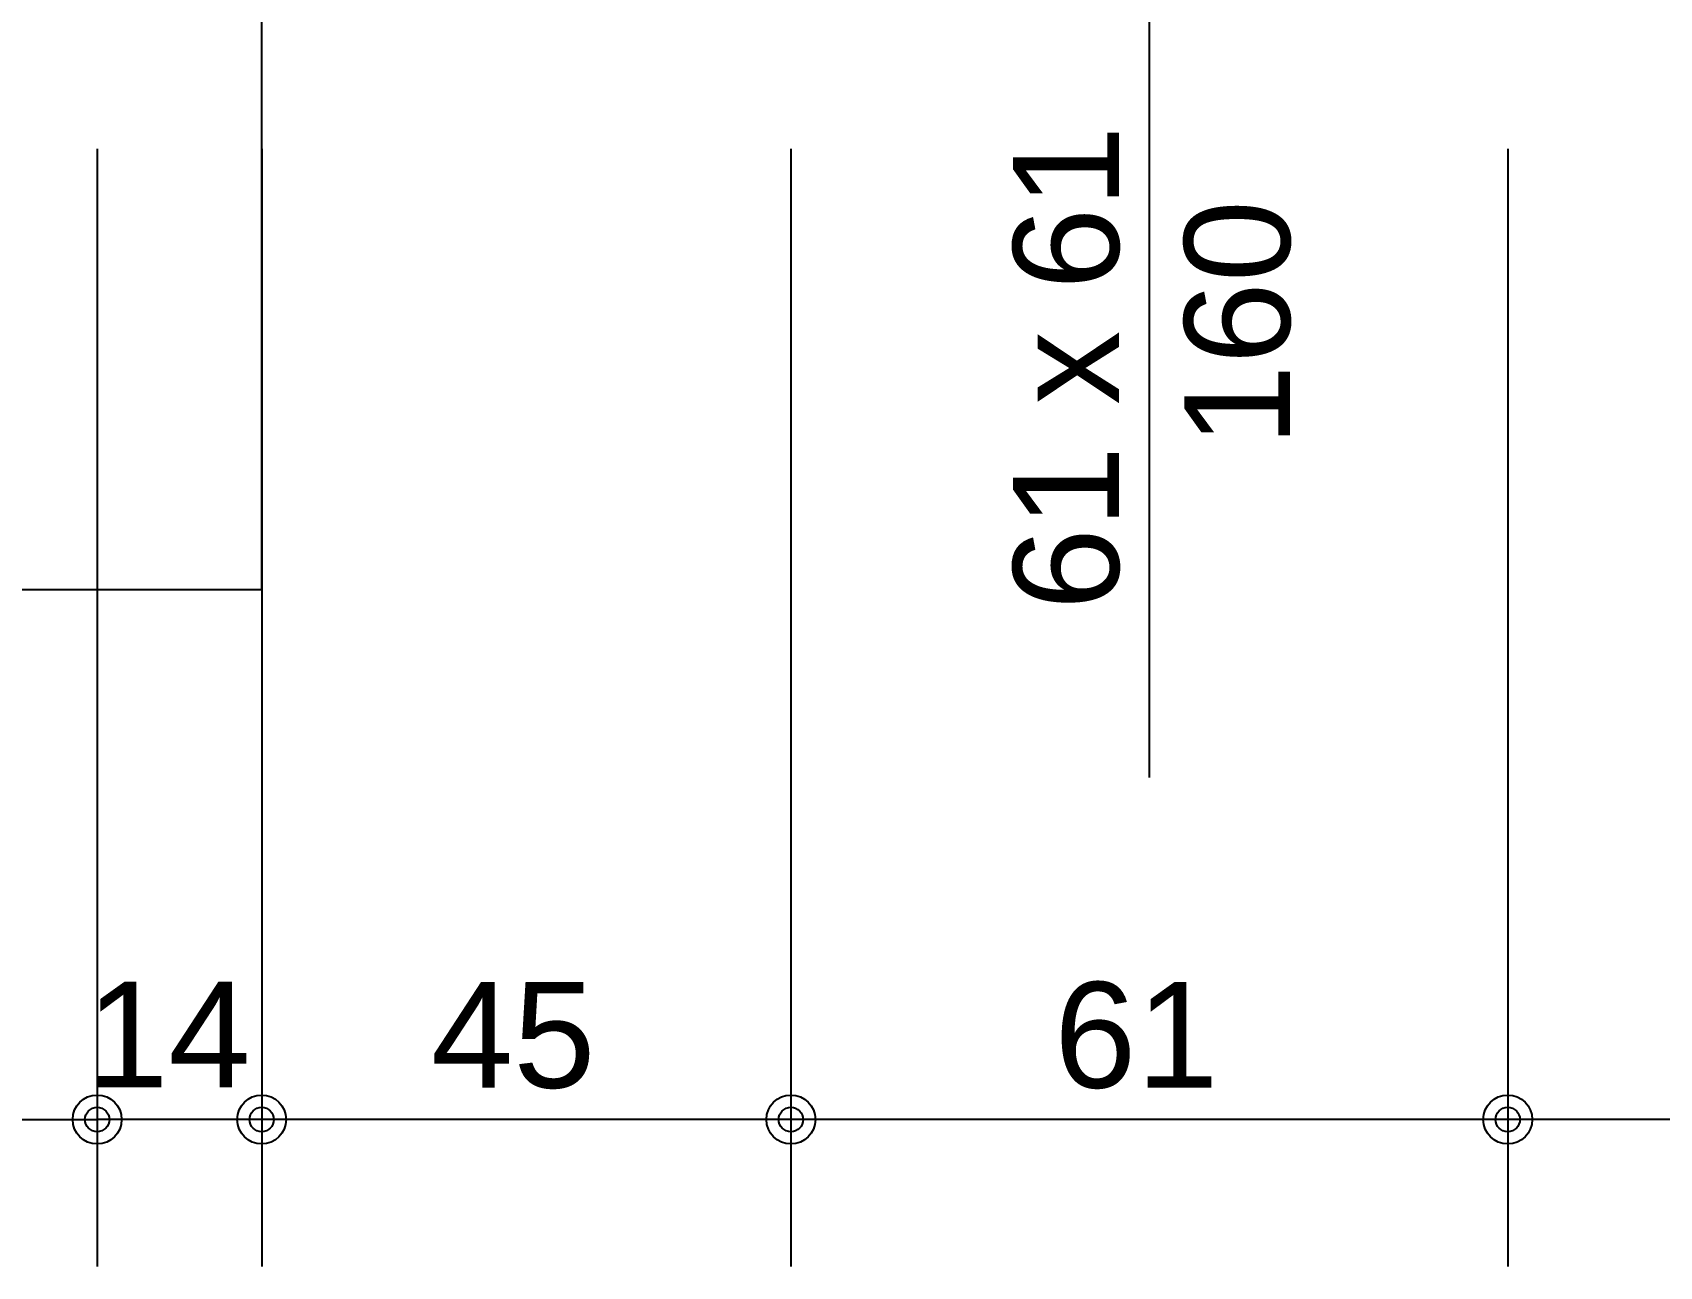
# Model space of a CAD drawing. Extents: x 0 to 119, y 0 to 84.
# Drawn here: x 33.228 to 35.997, y 36.288 to 38.388 of the extents above; entities that cross this region are included whole.
import ezdxf

# ---------------------------------------------------------------- set-up
doc = ezdxf.new("R2010")
doc.units = 0
doc.header["$MEASUREMENT"] = 0
doc.layers.add('3', color=7, linetype='CONTINUOUS')
doc.layers.add('35', color=255, linetype='CONTINUOUS')
doc.styles.add('TQS_ARIAL', font='arial.ttf')

msp = doc.modelspace()

# ---------------------------------------------------------------- linework, layer by layer
at = {"layer": '3', "color": 7, "linetype": 'Continuous'}
msp.add_line((35.128427, 38.56), (35.128427, 37.120365), dxfattribs=at)
msp.add_lwpolyline([(26.8378, 39.84), (26.8378, 37.44), (33.6178, 37.44), (33.6178, 38.44)], dxfattribs=at)
at = {"layer": '35', "color": 255, "linetype": 'Continuous'}
for p, q in [((33.3378, 38.19), (33.3378, 36.288276)), ((33.3378, 38.19), (33.3378, 36.288276)), ((33.6178, 38.19), (33.6178, 36.288276)), ((33.6178, 38.19), (33.6178, 36.288276)), ((34.518427, 38.19), (34.518427, 36.288276)), ((34.518427, 38.19), (34.518427, 36.288276)), ((35.738427, 38.19), (35.738427, 36.288276)), ((35.738427, 38.19), (35.738427, 36.288276)), ((32.8378, 36.538276), (33.3378, 36.538276)), ((33.6178, 36.538276), (33.3378, 36.538276)), ((34.518427, 36.538276), (33.6178, 36.538276)), ((35.738427, 36.538276), (34.518427, 36.538276)), ((42.767927, 36.538276), (35.738427, 36.538276))]:
    msp.add_line(p, q, dxfattribs=at)
for centre, radius in [((33.3378, 36.538276), 0.041625), ((33.3378, 36.538276), 0.041625), ((33.6178, 36.538276), 0.041625), ((33.6178, 36.538276), 0.041625), ((34.518427, 36.538276), 0.041625), ((34.518427, 36.538276), 0.041625), ((35.738427, 36.538276), 0.041625), ((35.738427, 36.538276), 0.041625), ((33.3378, 36.538276), 0.02075), ((33.3378, 36.538276), 0.02075), ((33.6178, 36.538276), 0.02075), ((33.6178, 36.538276), 0.02075), ((34.518427, 36.538276), 0.02075), ((34.518427, 36.538276), 0.02075), ((35.738427, 36.538276), 0.02075), ((35.738427, 36.538276), 0.02075)]:
    msp.add_circle(centre, radius, dxfattribs=at)

# ---------------------------------------------------------------- texts
at = {"layer": '3', "color": 7, "linetype": 'Continuous', "style": 'TQS_ARIAL'}
for s, p in [('61 x 61', (35.076572, 37.40483)), ('160', (35.367813, 37.683249))]:
    msp.add_text(s, height=0.18, rotation=90, dxfattribs=at).set_placement(p)
at = {"layer": '35', "color": 255, "linetype": 'Continuous', "style": 'TQS_ARIAL'}
for s, p in [('14', (33.319254, 36.592772)), ('45', (33.906113, 36.592276)), ('61', (34.966427, 36.592276))]:
    msp.add_text(s, height=0.18, dxfattribs=at).set_placement(p)

doc.saveas('drawing.dxf')
